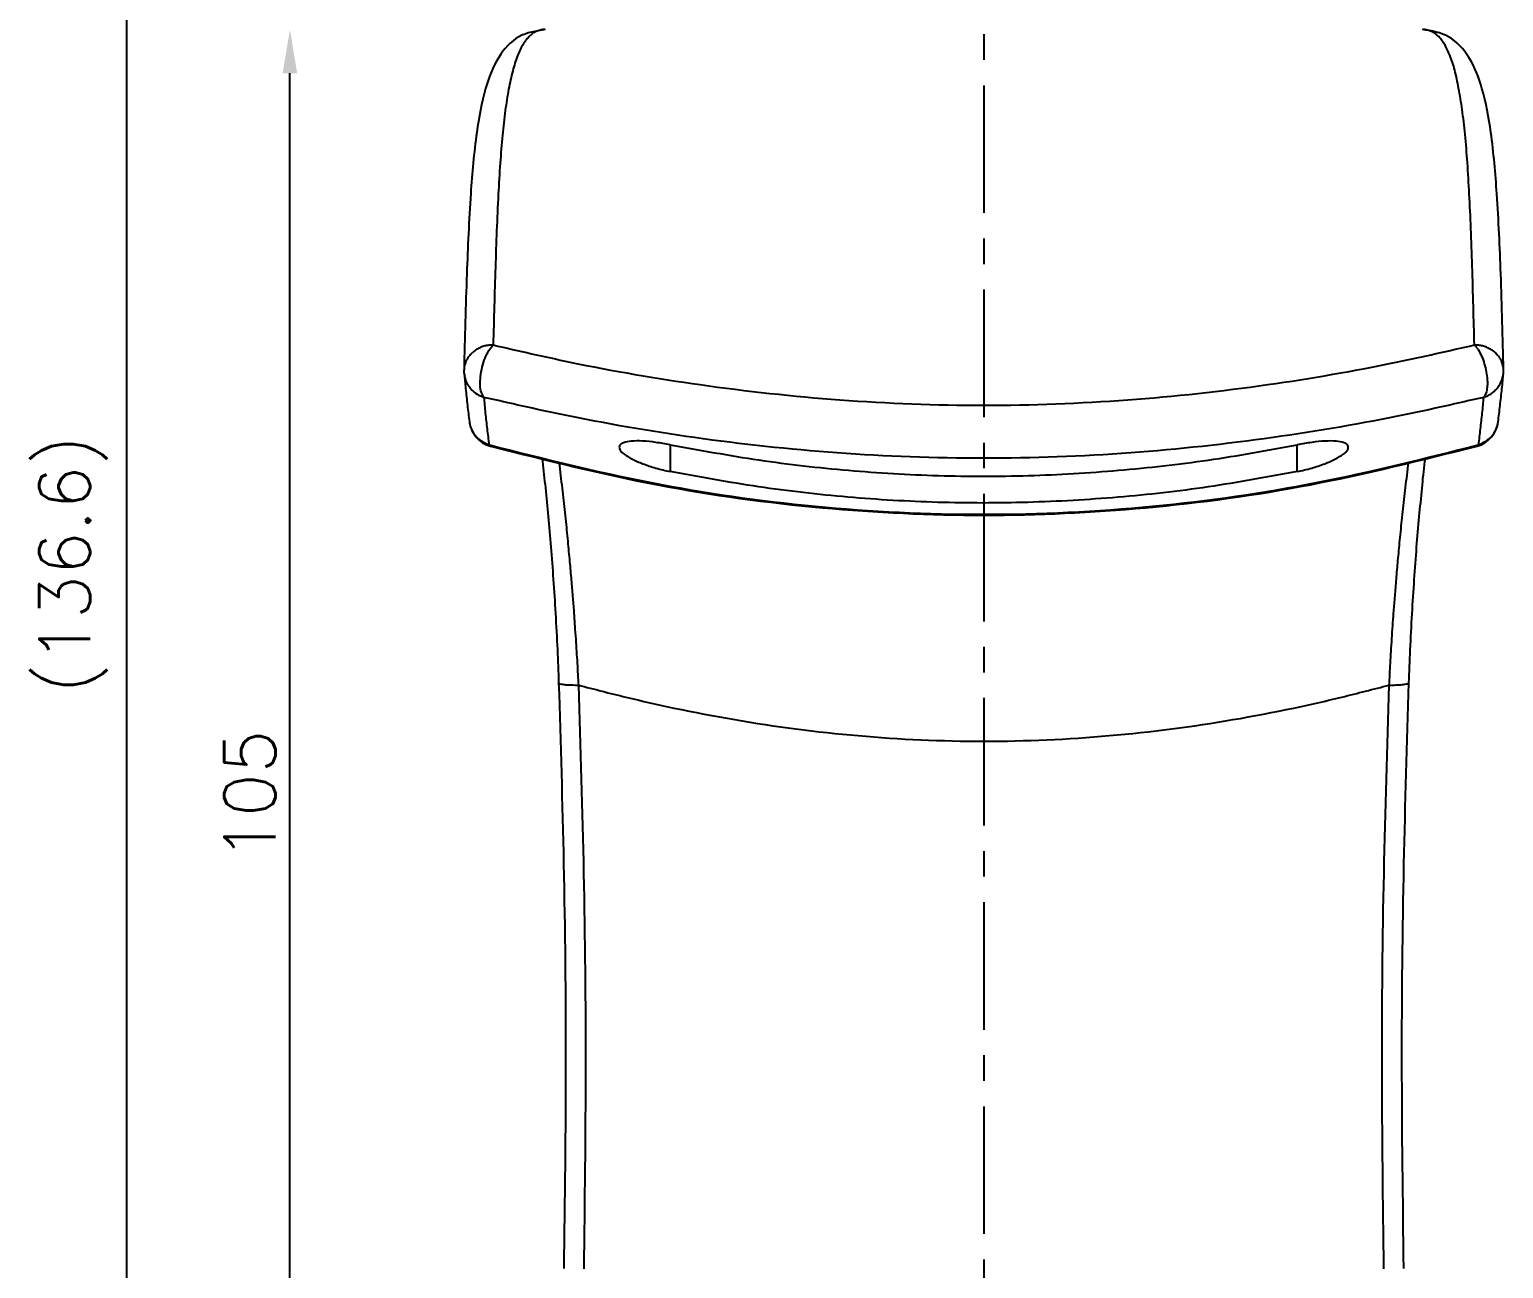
# Model space of a CAD drawing. Extents: x 16515 to 17109, y -53332 to -52912.
# Drawn here: x 16621.7 to 16722.8, y -53152.1 to -53067.2 of the extents above; entities that cross this region are included whole.
import ezdxf

# ---------------------------------------------------------------- set-up
doc = ezdxf.new("R2010")
doc.units = 0
doc.header["$LTSCALE"] = 7
doc.header["$MEASUREMENT"] = 0
doc.linetypes.add('CENTER', pattern=[2, 1.25, -0.25, 0.25, -0.25])
for name, color, linetype in [('CL', 1, 'CENTER'), ('D', 2, 'CONTINUOUS'), ('DWG', 7, 'CONTINUOUS')]:
    doc.layers.add(name, color=color, linetype=linetype)
doc.styles.add('GHS', font='ROMANS', dxfattribs={"bigfont": 'GHS'})

msp = doc.modelspace()

# ---------------------------------------------------------------- linework, layer by layer
at = {"layer": 'CL'}
msp.add_line((16687.16, -53029), (16687.16, -53175.17), dxfattribs=at)
at = {"layer": 'D'}
for p, q in [((16628.39, -53169.17), (16628.39, -53038.51)), ((16639.58, -53169.17), (16639.58, -53070.17))]:
    msp.add_line(p, q, dxfattribs=at)
msp.add_solid([(16639.08, -53070.17), (16640.08, -53070.17), (16639.58, -53067.17)], dxfattribs=at)
at = {"layer": 'DWG'}
for p, q in [((16651.52, -53090.51), (16651.52, -53090.51)), ((16722.81, -53090.52), (16722.81, -53090.51)), ((16651.53, -53090.73), (16651.53, -53090.74)), ((16722.8, -53090.74), (16722.8, -53090.74)), ((16651.89, -53094.06), (16651.89, -53094.08)), ((16722.44, -53094.08), (16722.44, -53094.06)), ((16653.34, -53095.74), (16653.34, -53095.74)), ((16665.66, -53095.64), (16665.66, -53097.48)), ((16708.66, -53097.48), (16708.66, -53095.64)), ((16720.99, -53095.74), (16720.99, -53095.74))]:
    msp.add_line(p, q, dxfattribs=at)
for centre, start, end in [((16653.87, -53093.81), 187.7943, 254.3706), ((16720.46, -53093.81), 285.6289, 352.1983)]:
    msp.add_arc(centre, 2, start, end, dxfattribs=at)
for points in [[(16657.08, -53067.17), (16655.29, -53067.67), (16653.9, -53069.08), (16653, -53071.21), (16652.39, -53074.23), (16651.98, -53078.42), (16651.71, -53083.92), (16651.52, -53090.51)], [(16657.09, -53067.17), (16656.8, -53067.2), (16656.53, -53067.28), (16656.27, -53067.41), (16656.03, -53067.61), (16655.8, -53067.86), (16655.58, -53068.17), (16655.19, -53068.97), (16654.86, -53070), (16654.58, -53071.26), (16654.35, -53072.72), (16654.16, -53074.41), (16654, -53076.33), (16653.87, -53078.47), (16653.67, -53083.47), (16653.52, -53088.8)], [(16720.81, -53088.8), (16720.74, -53086.17), (16720.66, -53083.38), (16720.57, -53080.81), (16720.46, -53078.45), (16720.33, -53076.3), (16720.17, -53074.36), (16719.97, -53072.66), (16719.73, -53071.19), (16719.46, -53069.95), (16719.13, -53068.94), (16718.74, -53068.16), (16718.53, -53067.85), (16718.3, -53067.6), (16718.06, -53067.41), (16717.8, -53067.28), (16717.53, -53067.2), (16717.24, -53067.17)], [(16722.81, -53090.51), (16722.62, -53083.92), (16722.35, -53078.43), (16721.94, -53074.23), (16721.33, -53071.21), (16720.43, -53069.09), (16719.04, -53067.67), (16717.25, -53067.17)], [(16653.52, -53088.8), (16653.24, -53088.82), (16652.95, -53088.87), (16652.67, -53088.96), (16652.4, -53089.09), (16652.16, -53089.26), (16651.95, -53089.46), (16651.79, -53089.67), (16651.67, -53089.87), (16651.6, -53090.06), (16651.55, -53090.24), (16651.53, -53090.41), (16651.52, -53090.51)], [(16652.88, -53092.39), (16652.71, -53092.06), (16652.63, -53091.57), (16652.66, -53090.97), (16652.77, -53090.32), (16652.97, -53089.7), (16653.23, -53089.18), (16653.52, -53088.8)], [(16653.52, -53088.8), (16658.78, -53089.97), (16667.72, -53091.52), (16677.3, -53092.56), (16687.16, -53092.93), (16697.04, -53092.56), (16706.62, -53091.52), (16715.55, -53089.96), (16720.81, -53088.8)], [(16722.81, -53090.49), (16722.8, -53090.4), (16722.77, -53090.22), (16722.72, -53090.04), (16722.64, -53089.85), (16722.53, -53089.65), (16722.36, -53089.45), (16722.16, -53089.25), (16721.91, -53089.09), (16721.65, -53088.96), (16721.37, -53088.87), (16721.08, -53088.82), (16720.81, -53088.8)], [(16720.81, -53088.8), (16720.93, -53088.94), (16721.06, -53089.11), (16721.3, -53089.56), (16721.49, -53090.09), (16721.62, -53090.65), (16721.69, -53091.19), (16721.7, -53091.46), (16721.68, -53091.71), (16721.6, -53092.12), (16721.53, -53092.27), (16721.45, -53092.39)], [(16651.53, -53090.73), (16651.52, -53090.51)], [(16722.8, -53090.74), (16722.81, -53090.51)], [(16722.81, -53090.51), (16722.81, -53090.49)], [(16651.53, -53090.74), (16651.55, -53090.92), (16651.65, -53091.25), (16651.81, -53091.57), (16652.06, -53091.89), (16652.41, -53092.17), (16652.88, -53092.39)], [(16651.53, -53090.74), (16651.63, -53091.78), (16651.75, -53092.95), (16651.89, -53094.06)], [(16721.45, -53092.39), (16721.73, -53092.28), (16721.99, -53092.12), (16722.22, -53091.93), (16722.41, -53091.73), (16722.55, -53091.51), (16722.65, -53091.31), (16722.72, -53091.13), (16722.77, -53090.95), (16722.8, -53090.77), (16722.8, -53090.74)], [(16722.44, -53094.06), (16722.57, -53092.96), (16722.7, -53091.79), (16722.8, -53090.74)], [(16652.88, -53092.39), (16652.98, -53093.47), (16653.1, -53094.55), (16653.23, -53095.64)], [(16721.45, -53092.39), (16716.11, -53093.57), (16707.01, -53095.14), (16697.24, -53096.2), (16687.16, -53096.57), (16677.1, -53096.2), (16667.32, -53095.15), (16658.23, -53093.57), (16652.88, -53092.39)], [(16721.1, -53095.64), (16721.23, -53094.55), (16721.35, -53093.47), (16721.45, -53092.39)], [(16651.89, -53094.08), (16651.97, -53094.43), (16652.25, -53094.96), (16652.69, -53095.37), (16653.23, -53095.64)], [(16721.1, -53095.64), (16721.64, -53095.37), (16722.08, -53094.95), (16722.36, -53094.43), (16722.44, -53094.08)], [(16665.66, -53095.64), (16664.67, -53095.48), (16663.75, -53095.39), (16662.98, -53095.4), (16662.45, -53095.51), (16662.19, -53095.7), (16662.17, -53095.81)], [(16712.16, -53095.81), (16712.14, -53095.7), (16711.88, -53095.51), (16711.34, -53095.4), (16710.58, -53095.39), (16709.66, -53095.48), (16708.66, -53095.64)], [(16653.23, -53095.64), (16653.35, -53095.68)], [(16653.34, -53095.74), (16653.31, -53095.73), (16653.23, -53095.64)], [(16653.34, -53095.74), (16664.8, -53098.39), (16676.1, -53099.96), (16687.18, -53100.47), (16698.26, -53099.96), (16709.56, -53098.38), (16720.99, -53095.74)], [(16653.35, -53095.68), (16664.23, -53098.21), (16675.59, -53099.85), (16687.16, -53100.41), (16698.74, -53099.85), (16710.1, -53098.21), (16720.97, -53095.68)], [(16662.17, -53095.81), (16662.21, -53095.97), (16662.5, -53096.28), (16663.03, -53096.61), (16663.78, -53096.94), (16664.68, -53097.24), (16665.66, -53097.48)], [(16665.66, -53095.64), (16671.74, -53096.68), (16677.88, -53097.39), (16684.05, -53097.75), (16690.23, -53097.75), (16696.41, -53097.39), (16702.56, -53096.69), (16708.66, -53095.64)], [(16708.66, -53097.48), (16709.65, -53097.24), (16710.55, -53096.94), (16711.29, -53096.61), (16711.83, -53096.28), (16712.12, -53095.97), (16712.16, -53095.81)], [(16720.97, -53095.68), (16721.1, -53095.64)], [(16721.1, -53095.64), (16721.02, -53095.73), (16720.99, -53095.74)], [(16656.89, -53096.67), (16656.9, -53096.78), (16657.1, -53098.6), (16657.29, -53100.55), (16657.47, -53102.64), (16657.64, -53104.86), (16657.79, -53107.21), (16657.92, -53109.68), (16658.01, -53111.97)], [(16658.05, -53096.94), (16658.09, -53097.32), (16658.3, -53099.04), (16658.48, -53100.71), (16658.63, -53102.26), (16658.76, -53103.66), (16658.87, -53104.91), (16658.97, -53106.04), (16659.05, -53107.09), (16659.11, -53108.06), (16659.18, -53108.96), (16659.23, -53109.81), (16659.28, -53110.62), (16659.32, -53111.39), (16659.36, -53112.12)], [(16708.66, -53097.48), (16702.55, -53098.53), (16696.38, -53099.24), (16690.19, -53099.59), (16684.01, -53099.59), (16677.85, -53099.23), (16671.73, -53098.52), (16665.66, -53097.48)], [(16714.97, -53112.12), (16715.01, -53111.38), (16715.05, -53110.61), (16715.1, -53109.8), (16715.15, -53108.95), (16715.21, -53108.04), (16715.28, -53107.06), (16715.37, -53106.01), (16715.46, -53104.86), (16715.57, -53103.59), (16715.7, -53102.19), (16715.86, -53100.64), (16716.04, -53098.99), (16716.24, -53097.29), (16716.28, -53096.94)], [(16716.32, -53111.97), (16716.41, -53109.71), (16716.54, -53107.23), (16716.69, -53104.88), (16716.85, -53102.66), (16717.03, -53100.57), (16717.22, -53098.61), (16717.42, -53096.8), (16717.44, -53096.67)], [(16658.01, -53111.97), (16658.35, -53124.36), (16658.49, -53137.95), (16658.36, -53152.12)], [(16658.02, -53111.97), (16658.03, -53112), (16658.2, -53112.05), (16658.5, -53112.09), (16658.9, -53112.11), (16659.36, -53112.12)], [(16659.36, -53112.12), (16659.72, -53125.02), (16659.85, -53138.36), (16659.73, -53152.14)], [(16659.36, -53112.12), (16662.61, -53112.94), (16665.91, -53113.69), (16674.28, -53115.12), (16682.84, -53115.87), (16691.48, -53115.87), (16700.05, -53115.12), (16708.43, -53113.69), (16711.72, -53112.94), (16714.97, -53112.12)], [(16714.6, -53152.14), (16714.48, -53138.37), (16714.61, -53125.02), (16714.97, -53112.12)], [(16714.97, -53112.12), (16715.44, -53112.11), (16715.86, -53112.08), (16716.15, -53112.04), (16716.3, -53112), (16716.31, -53111.97)], [(16715.97, -53152.12), (16715.84, -53138), (16715.98, -53124.4), (16716.32, -53111.97)]]:
    msp.add_spline(points, degree=3, dxfattribs=at)

# ---------------------------------------------------------------- texts
at = {"layer": 'D', "char_height": 3.5, "attachment_point": 5, "rotation": 90, "style": 'GHS'}
for s, insert in [('\\A1;(136.6)', (16624.72, -53103.84)), ('\\A1;105', (16636.83, -53119.67))]:
    msp.add_mtext(s, dxfattribs=dict(at, insert=insert))

doc.saveas('drawing.dxf')
